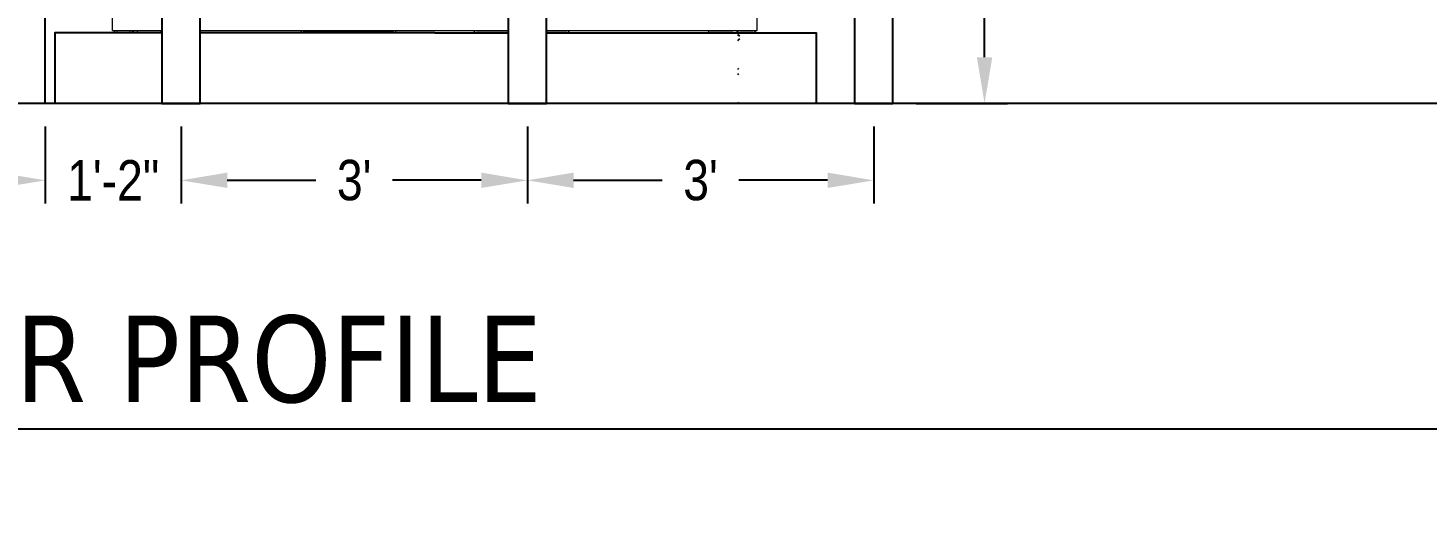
# Model space of a CAD drawing. Extents: x 1.3 to 36.8, y 1.2 to 24.4.
# Drawn here: x 16.333 to 19.363, y 19.662 to 20.698 of the extents above; entities that cross this region are included whole.
import ezdxf
from ezdxf.enums import TextEntityAlignment as Align

# ---------------------------------------------------------------- set-up
doc = ezdxf.new("R2010")
doc.units = 0
doc.header["$LTSCALE"] = 96
doc.header["$MEASUREMENT"] = 0
doc.linetypes.add('DASHED', pattern=[0.75, 0.5, -0.25])
doc.linetypes.add('DOT', pattern=[0.25, 0, -0.25])
doc.layers.add('Annotations', color=250, linetype='Continuous', lineweight=9)
doc.layers.add('E - Equipment New', color=7, linetype='Continuous')
doc.layers.add('NO PLOT - GRID', color=255, linetype='DOT', plot=False)
doc.layers.add('Non Printing', color=253, linetype='Continuous', plot=False)
doc.styles.add('Borrego', font='ARIALN.TTF')
doc.styles.add('Tahoma', font='TAHOMA.TTF')
doc.dimstyles.new('Borrego', dxfattribs={"dimtxt": 0.075, "dimasz": 0.1, "dimexe": 0.05, "dimexo": 0.05, "dimgap": 0.05, "dimtad": 0, "dimdec": 0, "dimzin": 0, "dimdsep": 46, "dimlunit": 3, "dimtxsty": 'Borrego', "dimcen": 0.05, "dimadec": 1, "dimazin": 0, "dimtfac": 1, "dimtdec": 0, "dimtofl": 0, "dimtmove": 0, "dimatfit": 3, "dimfxl": 1, "dimtolj": 1, "dimtzin": 0, "dimarcsym": 0})

# ---------------------------------------------------------------- blocks, each defined once
blk = doc.blocks.new('*D88')
at = {"layer": 'Annotations', "color": 0, "lineweight": -2}
for p, q in [((16.6647, 20.4843), (16.6647, 20.3177)), ((17.4147, 20.4843), (17.4147, 20.3177)), ((16.7647, 20.3677), (16.9567, 20.3677)), ((17.3147, 20.3677), (17.1227, 20.3677))]:
    blk.add_line(p, q, dxfattribs=at)
at = {"layer": 'Annotations', "color": 0}
for points in [[(16.7647, 20.3844), (16.7647, 20.3511), (16.6647, 20.3677)], [(17.3147, 20.3844), (17.3147, 20.3511), (17.4147, 20.3677)]]:
    blk.add_solid(points, dxfattribs=at)
at = {"layer": 'Defpoints', "color": 0}
for p in [(16.6647, 20.5343), (17.4147, 20.5343), (17.4147, 20.3677)]:
    blk.add_point(p, dxfattribs=at)
at = {"layer": 'Annotations', "color": 0, "insert": (17.0397, 20.3677), "char_height": 0.0875, "attachment_point": 5, "style": 'Borrego'}
blk.add_mtext("\\A1;3'", dxfattribs=at)
blk = doc.blocks.new('*D89')
at = {"layer": 'Annotations', "color": 0, "lineweight": -2}
for p, q in [((17.4147, 20.4843), (17.4147, 20.3177)), ((18.1647, 20.4843), (18.1647, 20.3177)), ((17.5147, 20.3677), (17.7067, 20.3677)), ((18.0647, 20.3677), (17.8727, 20.3677))]:
    blk.add_line(p, q, dxfattribs=at)
at = {"layer": 'Annotations', "color": 0}
for points in [[(17.5147, 20.3844), (17.5147, 20.3511), (17.4147, 20.3677)], [(18.0647, 20.3844), (18.0647, 20.3511), (18.1647, 20.3677)]]:
    blk.add_solid(points, dxfattribs=at)
at = {"layer": 'Defpoints', "color": 0}
for p in [(17.4147, 20.5343), (18.1647, 20.5343), (18.1647, 20.3677)]:
    blk.add_point(p, dxfattribs=at)
at = {"layer": 'Annotations', "color": 0, "insert": (17.7897, 20.3677), "char_height": 0.0875, "attachment_point": 5, "style": 'Borrego'}
blk.add_mtext("\\A1;3'", dxfattribs=at)
blk = doc.blocks.new('*D90')
at = {"layer": 'Annotations', "color": 0, "lineweight": -2}
for p, q in [((16.3708, 20.4843), (16.3708, 20.3177)), ((16.6647, 20.4843), (16.6647, 20.3177)), ((16.2708, 20.3677), (16.1708, 20.3677)), ((16.7647, 20.3677), (16.8647, 20.3677))]:
    blk.add_line(p, q, dxfattribs=at)
at = {"layer": 'Annotations', "color": 0}
for points in [[(16.2708, 20.3844), (16.2708, 20.3511), (16.3708, 20.3677)], [(16.7647, 20.3844), (16.7647, 20.3511), (16.6647, 20.3677)]]:
    blk.add_solid(points, dxfattribs=at)
at = {"layer": 'Defpoints', "color": 0}
for p in [(16.3708, 20.5343), (16.6647, 20.5343), (16.3708, 20.3677)]:
    blk.add_point(p, dxfattribs=at)
at = {"layer": 'Annotations', "color": 0, "insert": (16.5177, 20.3677), "char_height": 0.0875, "attachment_point": 5, "style": 'Borrego'}
blk.add_mtext('\\A1;1\'-2"', dxfattribs=at)
blk = doc.blocks.new('*D91')
at = {"layer": 'Annotations', "color": 0, "lineweight": -2}
for p, q in [((18.2564, 21.2843), (18.4547, 21.2843)), ((18.4047, 21.1843), (18.4047, 20.9923)), ((18.4047, 20.6343), (18.4047, 20.8263)), ((18.2564, 20.5343), (18.4547, 20.5343))]:
    blk.add_line(p, q, dxfattribs=at)
at = {"layer": 'Annotations', "color": 0}
for points in [[(18.388, 21.1843), (18.4214, 21.1843), (18.4047, 21.2843)], [(18.388, 20.6343), (18.4214, 20.6343), (18.4047, 20.5343)]]:
    blk.add_solid(points, dxfattribs=at)
at = {"layer": 'Defpoints', "color": 0}
for p in [(18.2064, 21.2843), (18.2064, 20.5343), (18.4047, 20.5343)]:
    blk.add_point(p, dxfattribs=at)
at = {"layer": 'Annotations', "color": 0, "insert": (18.4047, 20.9093), "char_height": 0.0875, "attachment_point": 5, "rotation": 90, "style": 'Borrego'}
blk.add_mtext("\\A1;3'", dxfattribs=at)
blk = doc.blocks.new('*U99')
blk.add_line((0.8423, -0.5126), (6.9583, -0.5126))
at = {"style": 'Tahoma', "flags": 8}
blk.add_attdef('VIEWNAME', text='', height=0.1875, dxfattribs=at).set_placement((1.0922, -0.5109), align=Align.BOTTOM_LEFT)
blk.add_attdef('#', text='', height=0.1875, dxfattribs=at).set_placement((0.5922, -0.5109), align=Align.MIDDLE_CENTER)
blk.add_attdef('VPSCALE', text='', height=0.0938, dxfattribs=at).set_placement((6.9583, -0.589), align=Align.TOP_RIGHT)

msp = doc.modelspace()

# ---------------------------------------------------------------- linework, layer by layer
at = {"color": 7, "linetype": 'Continuous', "lineweight": 15}
for p, q in [((16.51661, 20.69253), (16.51661, 20.77066)), ((17.91244, 20.69253), (17.91244, 20.77066)), ((16.51661, 20.69253), (16.62302, 20.69253)), ((16.56088, 20.69253), (16.56088, 20.68732)), ((16.70635, 20.69253), (17.37302, 20.69253)), ((17.45635, 20.69253), (17.91244, 20.69253)), ((17.86817, 20.69253), (17.86817, 20.68732)), ((16.55296, 20.69128), (16.52713, 20.69128)), ((16.55296, 20.68732), (16.52713, 20.68732)), ((16.56088, 20.68732), (16.62338, 20.68732)), ((16.61947, 20.69123), (16.57129, 20.69123)), ((16.93077, 20.69128), (17.12327, 20.69128)), ((16.93077, 20.68732), (17.12327, 20.68732)), ((17.30577, 20.69128), (17.37302, 20.69128)), ((17.30577, 20.68732), (17.37302, 20.68732)), ((17.45635, 20.69128), (17.49827, 20.69128)), ((17.45635, 20.68732), (17.49827, 20.68732)), ((17.86817, 20.68732), (17.80567, 20.68732)), ((17.80957, 20.69123), (17.85775, 20.69123)), ((17.87608, 20.69128), (17.90192, 20.69128)), ((17.87608, 20.68732), (17.90192, 20.68732))]:
    msp.add_line(p, q, dxfattribs=at)
msp.add_line((21.22134, 20.5343), (15.10538, 20.5343))
for points in [[(16.37077, 20.5343), (16.37077, 23.28557)], [(16.51661, 20.68732), (16.39161, 20.68732), (16.39161, 20.5343)], [(16.62338, 20.68732), (16.51661, 20.68732)], [(17.21452, 20.68732), (16.70635, 20.68732)], [(17.21452, 20.68732), (17.37302, 20.68732)], [(17.45635, 20.68732), (17.91481, 20.68732)], [(17.91481, 20.68732), (18.03981, 20.68732), (18.03981, 20.5343)]]:
    msp.add_lwpolyline(points)
for points in [[(16.62302, 20.5343), (16.70635, 20.5343), (16.70635, 21.2843), (16.62302, 21.2843)], [(17.37302, 20.5343), (17.45635, 20.5343), (17.45635, 21.2843), (17.37302, 21.2843)], [(18.12302, 20.5343), (18.20635, 20.5343), (18.20635, 21.2843), (18.12302, 21.2843)]]:
    msp.add_lwpolyline(points, close=True)
for centre, radius, start, end in [((16.52713, 20.69524), 0.00792, 200.00519, 270), ((16.52713, 20.69524), 0.00396, 223.17355, 270), ((16.55296, 20.69524), 0.00396, 270, 316.82645), ((16.55296, 20.69524), 0.00792, 270, 339.99481), ((16.57129, 20.69774), 0.00651, 233.1301, 270), ((16.93077, 20.69524), 0.00792, 200.00519, 270), ((16.93077, 20.69524), 0.00396, 223.17355, 270), ((17.12327, 20.69524), 0.00396, 270, 316.82645), ((17.12327, 20.69524), 0.00792, 270, 339.99481), ((17.30577, 20.69524), 0.00792, 200.00519, 270), ((17.30577, 20.69524), 0.00396, 223.17355, 270), ((17.49827, 20.69524), 0.00396, 270, 316.82645), ((17.49827, 20.69524), 0.00792, 270, 339.99481), ((17.85775, 20.69774), 0.00651, 270, 306.8699), ((17.87608, 20.69524), 0.00792, 200.00519, 270), ((17.87608, 20.69524), 0.00396, 223.17355, 270), ((17.90192, 20.69524), 0.00396, 270, 316.82645), ((17.90192, 20.69524), 0.00792, 270, 339.99481), ((16.61947, 20.68732), 0.00391, 0, 90), ((17.80957, 20.68732), 0.00391, 90, 180)]:
    msp.add_arc(centre, radius, start, end, dxfattribs=at)
at = {"layer": 'E - Equipment New'}
for p, q in [((17.87485, 20.6798), (17.87077, 20.68388)), ((17.87077, 20.67095), (17.8747, 20.67488)), ((17.87277, 20.60823), (17.87077, 20.61023)), ((17.87077, 20.59729), (17.87251, 20.59903)), ((16.48195, 20.5343), (16.48342, 20.53576)), ((17.87304, 20.5343), (17.87077, 20.53657))]:
    msp.add_line(p, q, dxfattribs=at)
at = {"layer": 'NO PLOT - GRID'}
msp.add_line((1.64392, 19.66212), (35.16892, 19.66212), dxfattribs=at)
at = {"layer": 'Non Printing', "linetype": 'Continuous'}
msp.add_lwpolyline([(15.10538, 19.82932), (21.22134, 19.82932), (21.22134, 23.28557), (15.10538, 23.28557)], close=True, dxfattribs=at)

# ---------------------------------------------------------------- block references
at = {"layer": 'Annotations', "linetype": 'DASHED'}
ref = msp.add_blockref('*U99', (14.26308, 20.34192), dxfattribs=at)
ref.add_attrib('VIEWNAME', 'INVERTER PROFILE', dxfattribs={"layer": '0', "height": 0.1875, "style": 'Tahoma'}).set_placement((15.35528, 19.83102), align=Align.BOTTOM_LEFT)

# ---------------------------------------------------------------- dimensions: what is measured, and where the dimension line sits
at = {"layer": 'Annotations'}
dim = msp.add_linear_dim(base=(18.40472, 20.5343), p1=(18.20635, 21.2843), p2=(18.20635, 20.5343), angle=90, dimstyle='Borrego', override={"dimscale": 1, "dimtxt": 0.0875, "dimlfac": 48.000001, "dimtix": 0, "dimtofl": 0, "dimtmove": 0, "dimatfit": 3}, dxfattribs=at)
dim.commit()
dim.dimension.update_dxf_attribs({"geometry": '*D91', "text_midpoint": (18.40472, 20.9093)})
for base, p1, p2, picture, middle in [((16.37077, 20.36773), (16.66469, 20.5343), (16.37077, 20.5343), '*D90', (16.51773, 20.36773)), ((17.41469, 20.36773), (16.66469, 20.5343), (17.41469, 20.5343), '*D88', (17.03969, 20.36773)), ((18.16469, 20.36773), (17.41469, 20.5343), (18.16469, 20.5343), '*D89', (17.78969, 20.36773))]:
    dim = msp.add_linear_dim(base=base, p1=p1, p2=p2, dimstyle='Borrego', override={"dimscale": 1, "dimtxt": 0.0875, "dimlfac": 48.000001, "dimtix": 0, "dimtofl": 0, "dimtmove": 0, "dimatfit": 3}, dxfattribs=at)
    dim.commit()
    dim.dimension.update_dxf_attribs({"geometry": picture, "text_midpoint": middle})

doc.saveas('drawing.dxf')
